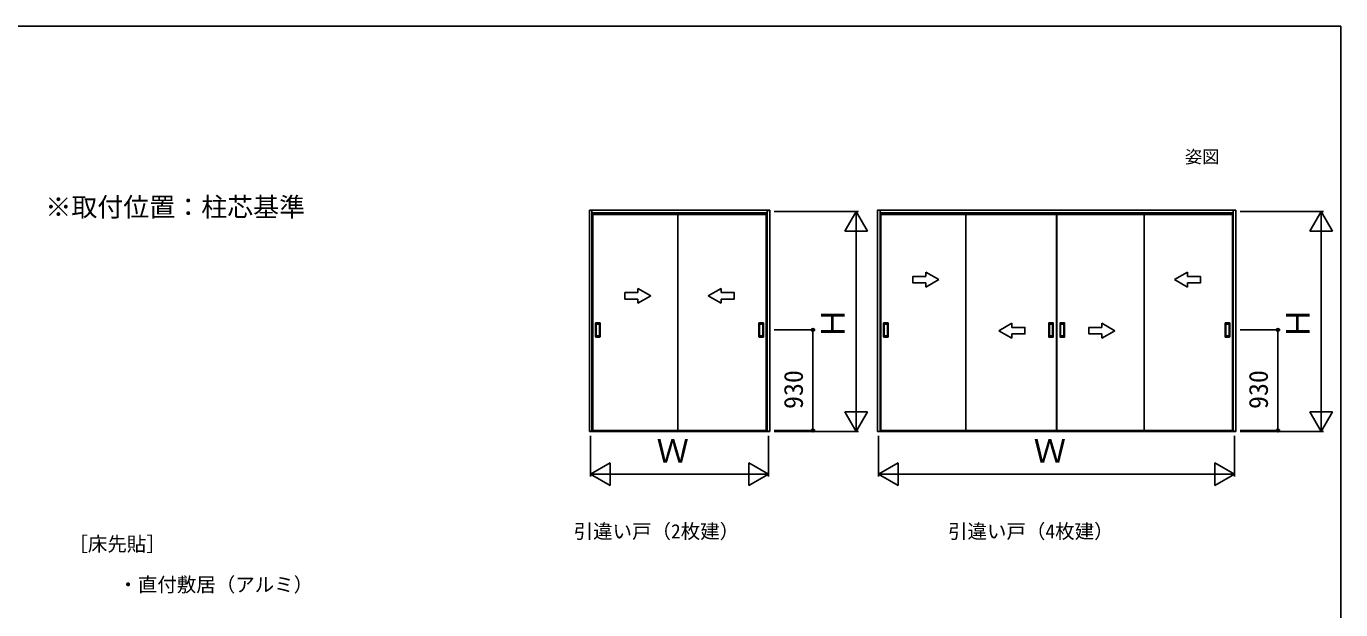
# Model space of a CAD drawing. Units: millimetres, scale not verified. Extents: x -525 to 525, y -783 to 779.
# Drawn here: x -82 to 525, y 477 to 747 of the extents above; entities that cross this region are included whole.
import ezdxf
from ezdxf.enums import TextEntityAlignment as Align

# ---------------------------------------------------------------- set-up
doc = ezdxf.new("R2010")
doc.units = ezdxf.units.MM
doc.header["$LTSCALE"] = 4
for name, color, linetype in [('0-2_USER1', 3, 'Continuous'), ('0-7_YKK_A1', 4, 'Continuous'), ('0-8_YKK_D', 6, 'Continuous'), ('0-9_YKK_ZWAK', 7, 'Continuous')]:
    doc.layers.add(name, color=color, linetype=linetype)
doc.styles.add('ＭＳ ゴシック', font='')
doc.styles.get('ＭＳ ゴシック').set_extended_font_data('MS Gothic')

msp = doc.modelspace()

# ---------------------------------------------------------------- linework, layer by layer
at = {"layer": '0-7_YKK_A1'}
for p, q in [((261.15, 661.7), (177.85, 661.7)), ((177.85, 661.7), (177.85, 559.475)), ((177.85, 661.125), (178.225, 661.125)), ((179.05, 661.7), (179.05, 559.475)), ((259.95, 660.5), (179.05, 660.5)), ((179.425, 559.675), (179.425, 660.5)), ((179.425, 659.925), (259.575, 659.925)), ((179.425, 659.775), (259.575, 659.775)), ((218.75, 659.775), (218.75, 559.875)), ((259.575, 559.675), (259.575, 660.5)), ((259.95, 661.7), (259.95, 559.475)), ((261.15, 661.125), (260.775, 661.125)), ((261.15, 661.7), (261.15, 559.475)), ((312.135, 661.7), (312.135, 559.475)), ((312.135, 660.5), (475.365, 660.5)), ((312.5, 559.675), (312.5, 660.5)), ((312.5, 659.925), (475, 659.925)), ((312.5, 659.775), (393.65, 659.775)), ((393.65, 559.875), (393.65, 659.775)), ((393.85, 559.875), (393.85, 659.775)), ((393.85, 659.775), (475, 659.775)), ((475, 559.675), (475, 660.5)), ((475.365, 661.7), (475.365, 559.475)), ((476.575, 661.125), (476.2, 661.125)), ((476.575, 661.7), (476.575, 559.475)), ((339.325, 629.65), (333.325, 633.114)), ((333.325, 631.15), (333.325, 633.114)), ((448.175, 629.65), (454.175, 633.114)), ((454.175, 631.15), (454.175, 633.114)), ((206.25, 622.15), (200.25, 625.614)), ((200.25, 623.65), (200.25, 625.614)), ((232.75, 622.15), (238.75, 625.614)), ((238.75, 623.65), (238.75, 625.614)), ((339.325, 629.65), (333.325, 626.186)), ((333.325, 626.186), (333.325, 628.15)), ((448.175, 629.65), (454.175, 626.186)), ((454.175, 626.186), (454.175, 628.15)), ((206.25, 622.15), (200.25, 618.686)), ((200.25, 618.686), (200.25, 620.65)), ((232.75, 622.15), (238.75, 618.686)), ((238.75, 618.686), (238.75, 620.65)), ((180.7, 603.175), (180.7, 609.575)), ((182.75, 609.625), (180.75, 609.625)), ((181, 603.675), (181, 609.075)), ((181.05, 609.125), (182.45, 609.125)), ((182.5, 609.075), (182.5, 603.675)), ((182.8, 603.175), (182.8, 609.575)), ((256.2, 603.175), (256.2, 609.575)), ((256.25, 609.625), (258.25, 609.625)), ((256.5, 609.075), (256.5, 603.675)), ((257.95, 609.125), (256.55, 609.125)), ((258, 603.675), (258, 609.075)), ((258.3, 603.175), (258.3, 609.575)), ((313.775, 603.175), (313.775, 609.575)), ((315.825, 609.625), (313.825, 609.625)), ((314.075, 603.675), (314.075, 609.075)), ((314.125, 609.125), (315.525, 609.125)), ((315.575, 609.075), (315.575, 603.675)), ((315.875, 603.175), (315.875, 609.575)), ((367.075, 606.023), (373.075, 609.487)), ((373.075, 607.523), (373.075, 609.487)), ((390.1, 603.175), (390.1, 609.575)), ((390.15, 609.625), (392.15, 609.625)), ((390.4, 609.075), (390.4, 603.675)), ((391.85, 609.125), (390.45, 609.125)), ((391.9, 603.675), (391.9, 609.075)), ((392.2, 603.175), (392.2, 609.575)), ((395.3, 603.175), (395.3, 609.575)), ((397.35, 609.625), (395.35, 609.625)), ((395.6, 603.675), (395.6, 609.075)), ((395.65, 609.125), (397.05, 609.125)), ((397.1, 609.075), (397.1, 603.675)), ((397.4, 603.175), (397.4, 609.575)), ((420.625, 606.023), (414.625, 609.487)), ((414.625, 607.523), (414.625, 609.487)), ((471.625, 603.175), (471.625, 609.575)), ((471.675, 609.625), (473.675, 609.625)), ((471.925, 609.075), (471.925, 603.675)), ((473.375, 609.125), (471.975, 609.125)), ((473.425, 603.675), (473.425, 609.075)), ((473.725, 603.175), (473.725, 609.575)), ((182.75, 603.125), (180.75, 603.125)), ((182.45, 603.625), (181.05, 603.625)), ((256.25, 603.125), (258.25, 603.125)), ((256.55, 603.625), (257.95, 603.625)), ((315.825, 603.125), (313.825, 603.125)), ((315.525, 603.625), (314.125, 603.625)), ((367.075, 606.023), (373.075, 602.559)), ((373.075, 602.559), (373.075, 604.523)), ((390.15, 603.125), (392.15, 603.125)), ((390.45, 603.625), (391.85, 603.625)), ((397.35, 603.125), (395.35, 603.125)), ((397.05, 603.625), (395.65, 603.625)), ((420.625, 606.023), (414.625, 602.559)), ((414.625, 602.559), (414.625, 604.523)), ((471.675, 603.125), (473.675, 603.125)), ((471.975, 603.625), (473.375, 603.625)), ((261.15, 559.475), (177.85, 559.475)), ((178.425, 559.85), (178.425, 559.475)), ((179.425, 559.875), (259.575, 559.875)), ((179.425, 559.475), (179.425, 559.675)), ((259.575, 559.675), (179.425, 559.675)), ((259.575, 559.475), (259.575, 559.675)), ((260.575, 559.85), (260.575, 559.475)), ((476.575, 559.475), (310.925, 559.475)), ((353.325, 559.875), (312.5, 559.875)), ((312.5, 559.475), (312.5, 559.675)), ((475, 559.675), (312.5, 559.675)), ((435.675, 559.875), (393.85, 559.875)), ((475, 559.475), (475, 559.675)), ((476, 559.85), (476, 559.475))]:
    msp.add_line(p, q, dxfattribs=at)
for points in [[(476.575, 661.7), (310.925, 661.7), (310.925, 559.475)], [(351.825, 659.775), (351.825, 559.875), (393.65, 559.875)], [(434.175, 660.075), (434.175, 559.875), (475, 559.875)], [(333.325, 631.15), (327.325, 631.15), (327.325, 628.15), (333.325, 628.15)], [(454.175, 631.15), (460.175, 631.15), (460.175, 628.15), (454.175, 628.15)], [(200.25, 623.65), (194.25, 623.65), (194.25, 620.65), (200.25, 620.65)], [(238.75, 623.65), (244.75, 623.65), (244.75, 620.65), (238.75, 620.65)], [(373.075, 607.523), (379.075, 607.523), (379.075, 604.523), (373.075, 604.523)], [(414.625, 607.523), (408.625, 607.523), (408.625, 604.523), (414.625, 604.523)]]:
    msp.add_lwpolyline(points, dxfattribs=at)
for centre, start, end in [((180.75, 609.575), 90, 180), ((181.05, 609.075), 90, 180), ((182.45, 609.075), 0, 90), ((182.75, 609.575), 0, 90), ((256.25, 609.575), 90, 180), ((256.55, 609.075), 90, 180), ((257.95, 609.075), 360, 90), ((258.25, 609.575), 0, 90), ((313.825, 609.575), 90, 180), ((314.125, 609.075), 90, 180), ((315.525, 609.075), 0, 90), ((315.825, 609.575), 0, 90), ((390.15, 609.575), 90, 180), ((390.45, 609.075), 90, 180), ((391.85, 609.075), 360, 90), ((392.15, 609.575), 0, 90), ((395.35, 609.575), 90, 180), ((395.65, 609.075), 90, 180), ((397.05, 609.075), 0, 90), ((397.35, 609.575), 0, 90), ((471.675, 609.575), 90, 180), ((471.975, 609.075), 90, 180), ((473.375, 609.075), 360, 90), ((473.675, 609.575), 0, 90), ((180.75, 603.175), 180, 270), ((181.05, 603.675), 180, 270), ((182.45, 603.675), 270, 0), ((182.75, 603.175), 270, 0), ((256.25, 603.175), 180, 270), ((256.55, 603.675), 180, 270), ((257.95, 603.675), 270, 360), ((258.25, 603.175), 270, 0), ((313.825, 603.175), 180, 270), ((314.125, 603.675), 180, 270), ((315.525, 603.675), 270, 0), ((315.825, 603.175), 270, 0), ((390.15, 603.175), 180, 270), ((390.45, 603.675), 180, 270), ((391.85, 603.675), 270, 360), ((392.15, 603.175), 270, 0), ((395.35, 603.175), 180, 270), ((395.65, 603.675), 180, 270), ((397.05, 603.675), 270, 0), ((397.35, 603.175), 270, 0), ((471.675, 603.175), 180, 270), ((471.975, 603.675), 180, 270), ((473.375, 603.675), 270, 360), ((473.675, 603.175), 270, 0)]:
    msp.add_arc(centre, 0.05, start, end, dxfattribs=at)
at = {"layer": '0-8_YKK_D'}
for p, q in [((263.15, 661.125), (302.15, 661.125)), ((301.15, 661.125), (295.9, 652.032)), ((301.15, 661.125), (306.4, 652.032)), ((301.15, 661.125), (301.15, 642.938)), ((478.575, 661.125), (517, 661.125)), ((516, 661.125), (510.75, 652.032)), ((516, 661.125), (521.25, 652.032)), ((516, 661.125), (516, 642.938)), ((295.9, 652.032), (306.4, 652.032)), ((301.15, 650.625), (301.15, 569.975)), ((510.75, 652.032), (521.25, 652.032)), ((516, 650.625), (516, 569.975)), ((263.15, 606.375), (282.15, 606.375)), ((281.15, 559.875), (281.15, 606.375)), ((478.575, 606.375), (497, 606.375)), ((496, 559.875), (496, 606.375)), ((301.15, 559.475), (301.15, 577.662)), ((516, 559.475), (516, 577.662)), ((301.15, 559.475), (295.9, 568.568)), ((306.4, 568.568), (295.9, 568.568)), ((301.15, 559.475), (306.4, 568.568)), ((516, 559.475), (510.75, 568.568)), ((521.25, 568.568), (510.75, 568.568)), ((516, 559.475), (521.25, 568.568)), ((263.15, 559.875), (282.15, 559.875)), ((263.15, 559.475), (302.15, 559.475)), ((478.575, 559.875), (497, 559.875)), ((478.575, 559.475), (517, 559.475)), ((178.425, 557.475), (178.425, 538.735)), ((260.575, 557.475), (260.575, 538.735)), ((311.5, 557.475), (311.5, 538.735)), ((476, 557.475), (476, 538.735)), ((178.425, 539.735), (187.518, 544.985)), ((187.518, 534.485), (187.518, 544.985)), ((260.575, 539.735), (251.482, 544.985)), ((251.482, 544.985), (251.482, 534.485)), ((311.5, 539.735), (320.593, 544.985)), ((320.593, 534.485), (320.593, 544.985)), ((476, 539.735), (466.907, 544.985)), ((466.907, 544.985), (466.907, 534.485)), ((178.425, 539.735), (187.518, 534.485)), ((178.425, 539.735), (196.612, 539.735)), ((188.925, 539.735), (250.075, 539.735)), ((260.575, 539.735), (242.388, 539.735)), ((260.575, 539.735), (251.482, 534.485)), ((311.5, 539.735), (320.593, 534.485)), ((311.5, 539.735), (329.687, 539.735)), ((322, 539.735), (465.5, 539.735)), ((476, 539.735), (457.813, 539.735)), ((476, 539.735), (466.907, 534.485))]:
    msp.add_line(p, q, dxfattribs=at)
for centre in [(281.15, 606.375), (496, 606.375), (281.15, 559.875), (496, 559.875)]:
    msp.add_circle(centre, 0.637, dxfattribs=at)
at = {"layer": '0-9_YKK_ZWAK'}
msp.add_line((-525, 746.7), (525, 746.7), dxfattribs=at)
msp.add_lwpolyline([(-525, -783.3), (525, -783.3), (525, 746.7)], dxfattribs=at)

# ---------------------------------------------------------------- texts
at = {"layer": '0-2_USER1', "style": 'ＭＳ ゴシック'}
for s, height, p in [('姿図', 5.865, (453, 681.7)), ('※取付位置：柱芯基準', 8.798, (-73.516, 656.159)), ('引違い戸（2枚建）', 6.598, (170.568, 508.064)), ('引違い戸（4枚建）', 6.598, (343.568, 508.064)), ('［床先貼］', 6.598, (-62.89, 502.174)), ('・直付敷居（アルミ）', 6.598, (-39.788, 483.43))]:
    msp.add_text(s, height=height, dxfattribs=at).set_placement(p, align=Align.BOTTOM_LEFT)
at = {"layer": '0-8_YKK_D', "style": 'ＭＳ ゴシック'}
for s, height, p in [('Ｈ', 11, (299.15, 601.948)), ('Ｈ', 11, (514, 601.948)), ('930', 8.798, (279.15, 569.864)), ('930', 8.798, (494, 569.864))]:
    msp.add_text(s, height=height, rotation=90, dxfattribs=at).set_placement(p, align=Align.BOTTOM_LEFT)
for p in [(208.847, 541.735), (383.097, 541.735)]:
    msp.add_text('Ｗ', height=11, dxfattribs=at).set_placement(p, align=Align.BOTTOM_LEFT)

doc.saveas('drawing.dxf')
